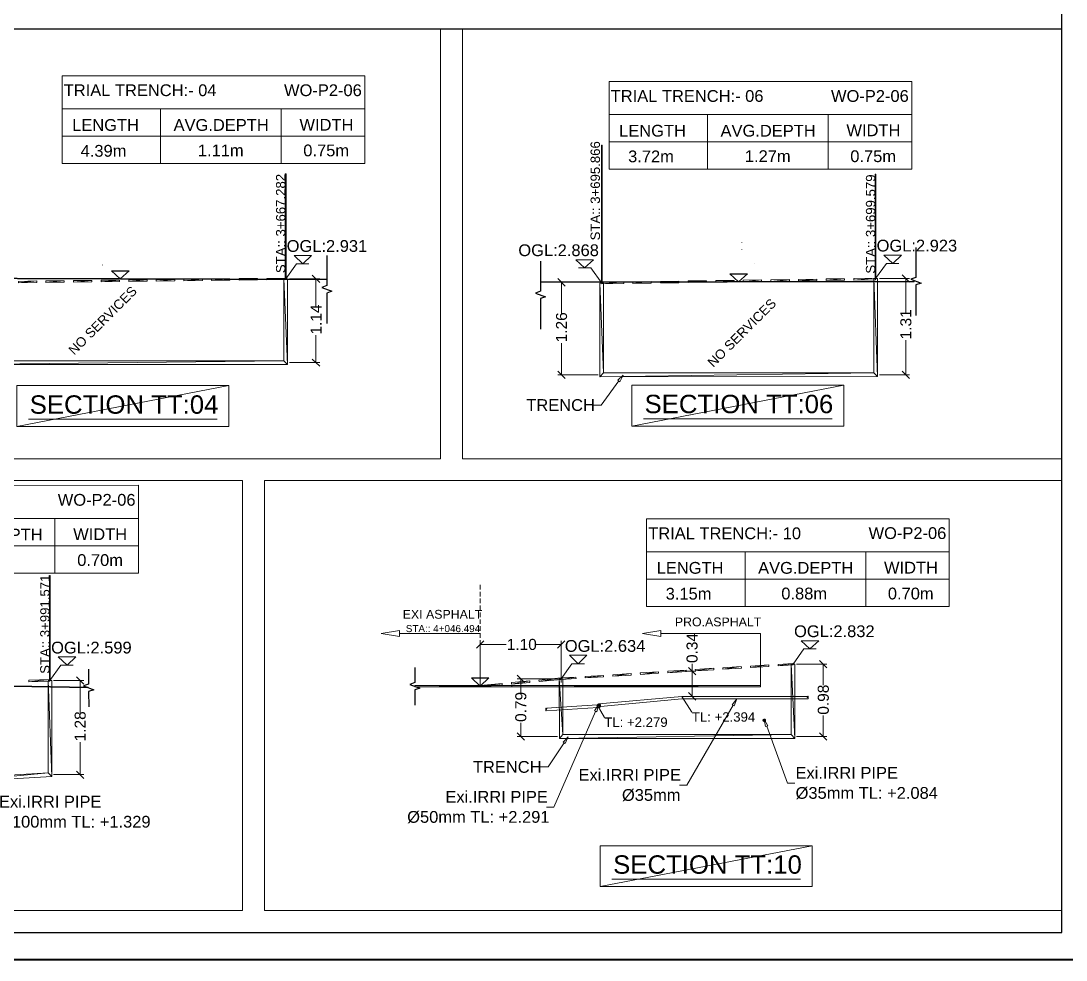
# Model space of a CAD drawing. Header units: inches. Extents: x -0.6 to 32.5, y 0.8 to 22.6.
# Drawn here: x 18.39 to 27.76, y 0.78 to 9.2 of the extents above; entities that cross this region are included whole.
import ezdxf

# ---------------------------------------------------------------- set-up
doc = ezdxf.new("R2010")
doc.units = ezdxf.units.IN
doc.header["$MEASUREMENT"] = 0
doc.layers.add('PDF_Geometry', color=7, linetype='Continuous', true_color=0xa5a5a5)
doc.layers.add('PDF_Text', color=7, linetype='Continuous')
doc.styles.add('PDF Arial', font='arial.ttf')

msp = doc.modelspace()

# ---------------------------------------------------------------- linework, layer by layer
at = {"layer": 'PDF_Geometry', "color": 7, "lineweight": 25}
for points in [[(27.7256, 1.0256), (27.7256, 22.3439), (0.8839, 22.3439), (0.8839, 1.0256), (27.7256, 1.0256)], [(0.8839, 9.1306), (27.7256, 9.1306)]]:
    msp.add_lwpolyline(points, dxfattribs=at)
at = {"layer": 'PDF_Geometry', "color": 7, "lineweight": 0}
for points in [[(22.1539, 5.2756), (22.1539, 9.1306), (16.4872, 9.1306), (16.4872, 5.2756), (22.1539, 5.2756)], [(27.7256, 5.2756), (27.7256, 9.1306), (22.3522, 9.1306), (22.3522, 5.2756), (27.7256, 5.2756)], [(23.7439, 5.9789), (23.7922, 6.0256), (23.7622, 5.9656), (23.7439, 5.9789)], [(18.3556, 5.9306), (18.3556, 5.5639), (20.2572, 5.5639), (20.2572, 5.9306), (18.3556, 5.9306)], [(23.8689, 5.9339), (23.8689, 5.5672), (25.7706, 5.5672), (25.7706, 5.9339), (23.8689, 5.9339)], [(18.4622, 5.6306), (20.1522, 5.6306)], [(23.9739, 5.6339), (25.6656, 5.6339)], [(20.3789, 1.2239), (20.3789, 5.0789), (13.5539, 5.0789), (13.5539, 1.2239), (20.3789, 1.2239)], [(27.7256, 1.2239), (27.7256, 5.0789), (20.5772, 5.0789), (20.5772, 1.2239), (27.7256, 1.2239)], [(24.7689, 3.0689), (24.8106, 3.1206), (24.7872, 3.0589), (24.7689, 3.0689)], [(23.5355, 3.0139), (23.5722, 3.0706), (23.5572, 3.0056), (23.5355, 3.0139)], [(25.0689, 2.8739), (25.0572, 2.9389), (25.0906, 2.8806), (25.0689, 2.8739)], [(23.2556, 2.7339), (23.3005, 2.7822), (23.2722, 2.7206), (23.2556, 2.7339)], [(23.5872, 1.8039), (23.5872, 1.4389), (25.4872, 1.4389), (25.4872, 1.8039), (23.5872, 1.8039)], [(23.6922, 1.5056), (25.3822, 1.5056)], [(0.6506, 0.7872), (0.6439, 0.7789), (32.4956, 0.7872), (0.6506, 0.7872)], [(0.6439, 0.7789), (32.4956, 0.7872), (32.5039, 0.7789), (0.6439, 0.7789)]]:
    msp.add_lwpolyline(points, dxfattribs=at)
at = {"layer": 'PDF_Geometry', "color": 7, "lineweight": 18}
for points in [[(21.4756, 8.7089), (21.4756, 7.9222), (18.7622, 7.9222), (18.7622, 8.7089), (21.4756, 8.7089)], [(23.6656, 8.6572), (26.3789, 8.6589), (26.3789, 7.8706), (23.6656, 7.8706), (23.6656, 8.6572)], [(18.7622, 8.4122), (21.4756, 8.4122)], [(19.6456, 8.4122), (19.6456, 7.9222)], [(20.7272, 8.4122), (20.7272, 7.9222)], [(23.6656, 8.3606), (26.3789, 8.3606)], [(24.5489, 8.3606), (24.5489, 7.8706)], [(25.6306, 8.3606), (25.6306, 7.8706)], [(18.7622, 8.1672), (21.4756, 8.1672)], [(23.6656, 8.1156), (26.3789, 8.1156)], [(16.7339, 5.0356), (19.4472, 5.0372), (19.4472, 4.2489), (16.7339, 4.2489), (16.7339, 5.0356)], [(16.7339, 4.7389), (19.4472, 4.7389)], [(18.6989, 4.7389), (18.6989, 4.2489)], [(26.7156, 4.7372), (26.7156, 3.9489), (24.0022, 3.9489), (24.0022, 4.7372), (26.7156, 4.7372)], [(16.7339, 4.4939), (19.4472, 4.4939)], [(24.0022, 4.4389), (26.7155, 4.4389)], [(24.8856, 4.4389), (24.8856, 3.9489)], [(25.9672, 4.4389), (25.9672, 3.9489)], [(24.0022, 4.1939), (26.7155, 4.1939)], [(24.3189, 3.1439), (24.4072, 3.0022)], [(23.5589, 3.0672), (23.6239, 2.9556)]]:
    msp.add_lwpolyline(points, dxfattribs=at)
at = {"layer": 'PDF_Geometry', "color": 8, "lineweight": 0}
for points in [[(23.5972, 6.8506), (23.6039, 6.8506), (23.5972, 8.0872), (23.5972, 6.8506)], [(23.6039, 6.8506), (23.5972, 8.0872), (23.6039, 8.0872), (23.6039, 6.8506)], [(20.7706, 6.8889), (20.7639, 7.8289), (20.7706, 7.8306), (20.7706, 6.8889)], [(20.7639, 6.8889), (20.7706, 6.8889), (20.7639, 7.8289), (20.7639, 6.8889)], [(26.0522, 6.8856), (26.0589, 6.8856), (26.0522, 7.8256), (26.0522, 6.8856)], [(26.0589, 6.8856), (26.0522, 7.8256), (26.0589, 7.8256), (26.0589, 6.8856)], [(24.8556, 7.2122), (24.8556, 7.2139)], [(24.8572, 7.1522), (24.8572, 7.1539)], [(24.9722, 7.0272), (24.9739, 7.0272)], [(19.1239, 7.0122), (19.1239, 7.0139)], [(18.6506, 3.2872), (18.6572, 3.2872), (18.6506, 4.2289), (18.6506, 3.2872)], [(18.6572, 3.2872), (18.6506, 4.2289), (18.6572, 4.2289), (18.6572, 3.2872)]]:
    msp.add_lwpolyline(points, dxfattribs=at)
at = {"layer": 'PDF_Geometry', "color": 8, "lineweight": 25}
for points in [[(26.4172, 7.1689), (26.4172, 6.9006), (26.3722, 6.8839), (26.4639, 6.8506), (26.4172, 6.8339), (26.4172, 6.5589)], [(21.1356, 7.0972), (21.1356, 6.8272), (21.0906, 6.8106), (21.1806, 6.7772), (21.1356, 6.7606), (21.1356, 6.4872)], [(23.0522, 7.0456), (23.0522, 6.7772), (23.0072, 6.7606), (23.0972, 6.7272), (23.0522, 6.7106), (23.0522, 6.4356)], [(19.3639, 6.9606), (19.2839, 6.8872), (19.2056, 6.9606), (19.3639, 6.9606)], [(24.9072, 6.9339), (24.8272, 6.8606), (24.7489, 6.9339), (24.9072, 6.9339)], [(19.0006, 3.3889), (19.0006, 3.2539), (18.9556, 3.2372), (19.0472, 3.2039), (19.0006, 3.1872), (19.0022, 3.0506)], [(21.9239, 3.4022), (21.9239, 3.2672), (21.8789, 3.2506), (21.9705, 3.2189), (21.9239, 3.2022), (21.9239, 3.0639)], [(22.5889, 3.3089), (22.5105, 3.2356), (22.4322, 3.3089), (22.5889, 3.3089)]]:
    msp.add_lwpolyline(points, dxfattribs=at)
at = {"layer": 'PDF_Geometry', "color": 7, "lineweight": 13}
for points in [[(20.9989, 7.0972), (20.9206, 7.0239), (20.8422, 7.0972), (20.9989, 7.0972)], [(23.3689, 7.0589), (23.4472, 6.9856), (23.5272, 7.0589), (23.3689, 7.0589)], [(26.0556, 6.8922), (26.1522, 7.0272), (26.2639, 7.0272)], [(26.2872, 7.1006), (26.2089, 7.0272), (26.1289, 7.1006), (26.2872, 7.1006)], [(20.7672, 6.8889), (20.8639, 7.0239), (20.9756, 7.0239)], [(23.6006, 6.8506), (23.5039, 6.9856), (23.3922, 6.9856)], [(25.3156, 3.4339), (25.4106, 3.5689), (25.5239, 3.5689)], [(25.5456, 3.6422), (25.4672, 3.5689), (25.3889, 3.6422), (25.5456, 3.6422)], [(18.8856, 3.4972), (18.8072, 3.4239), (18.7289, 3.4972), (18.8856, 3.4972)], [(23.4672, 3.5122), (23.3889, 3.4372), (23.3106, 3.5122), (23.4672, 3.5122)], [(18.6539, 3.2872), (18.7506, 3.4239), (18.8622, 3.4239)], [(23.2356, 3.3022), (23.3322, 3.4372), (23.4456, 3.4372)]]:
    msp.add_lwpolyline(points, dxfattribs=at)
at = {"layer": 'PDF_Geometry', "color": 140, "lineweight": 0}
for points in [[(17.4339, 6.8972), (17.4339, 6.8906), (21.1356, 6.8856), (17.4339, 6.8972)], [(17.4339, 6.8906), (21.1356, 6.8856), (21.1356, 6.8789), (17.4339, 6.8906)], [(23.0522, 6.8606), (23.0522, 6.8556), (26.4006, 6.8672), (23.0522, 6.8606)], [(23.0522, 6.8556), (26.4006, 6.8672), (26.4006, 6.8606), (23.0522, 6.8556)], [(15.4539, 3.2906), (15.4539, 3.2839), (18.9956, 3.2272), (15.4539, 3.2906)], [(15.4539, 3.2839), (18.9956, 3.2272), (18.9956, 3.2206), (15.4539, 3.2839)], [(22.7939, 3.2406), (22.7939, 3.2306), (25.0239, 3.2406), (22.7939, 3.2406)], [(22.7939, 3.2306), (25.0239, 3.2406), (25.0239, 3.2306), (22.7939, 3.2306)], [(23.5739, 3.0589), (23.5655, 3.0706)], [(23.5655, 3.0706), (23.5739, 3.0589)], [(23.5672, 3.0706), (23.5739, 3.0589), (23.5655, 3.0706), (23.5672, 3.0706)], [(23.5739, 3.0589), (23.5655, 3.0706), (23.5739, 3.0589)], [(23.5655, 3.0706), (23.5739, 3.0589), (23.5655, 3.0706)], [(23.5739, 3.0589), (23.5655, 3.0706), (23.5722, 3.0589), (23.5739, 3.0589)], [(23.5655, 3.0706), (23.5722, 3.0589), (23.5655, 3.0689), (23.5655, 3.0706)], [(23.5722, 3.0589), (23.5655, 3.0689)], [(23.5655, 3.0689), (23.5722, 3.0589)], [(23.5722, 3.0589), (23.5655, 3.0689), (23.5722, 3.0589)], [(23.5655, 3.0689), (23.5722, 3.0589), (23.5655, 3.0689)], [(23.5722, 3.0589), (23.5656, 3.0689), (23.5706, 3.0606), (23.5722, 3.0589)], [(23.5656, 3.0689), (23.5706, 3.0606), (23.5656, 3.0672), (23.5656, 3.0689)], [(23.5706, 3.0606), (23.5656, 3.0672)], [(23.5656, 3.0672), (23.5706, 3.0606)], [(23.5706, 3.0606), (23.5656, 3.0672), (23.5706, 3.0606)], [(23.5656, 3.0672), (23.5706, 3.0606), (23.5656, 3.0672)], [(23.5706, 3.0606), (23.5656, 3.0672)], [(23.5706, 3.0606), (23.5656, 3.0672), (23.5706, 3.0606)], [(23.5656, 3.0672), (23.5706, 3.0606), (23.5656, 3.0656), (23.5656, 3.0672)], [(23.5689, 3.0606), (23.5689, 3.0606), (23.5656, 3.0656), (23.5689, 3.0606)], [(23.5689, 3.0606), (23.5656, 3.0656), (23.5706, 3.0606), (23.5689, 3.0606)], [(23.5689, 3.0606), (23.5656, 3.0656), (23.5689, 3.0622), (23.5689, 3.0606)], [(23.5656, 3.0656), (23.5689, 3.0622), (23.5672, 3.0639), (23.5656, 3.0656)], [(23.5689, 3.0739), (23.5789, 3.0572), (23.5672, 3.0722), (23.5689, 3.0739)], [(23.5772, 3.0589), (23.5672, 3.0722)], [(23.5672, 3.0722), (23.5772, 3.0589)], [(23.5772, 3.0589), (23.5672, 3.0722), (23.5772, 3.0589)], [(23.5672, 3.0722), (23.5772, 3.0589), (23.5672, 3.0722)], [(23.5772, 3.0589), (23.5772, 3.0589), (23.5672, 3.0722), (23.5772, 3.0589)], [(23.5772, 3.0589), (23.5672, 3.0722), (23.5789, 3.0572), (23.5772, 3.0589)], [(23.5756, 3.0589), (23.5756, 3.0589), (23.5672, 3.0722), (23.5756, 3.0589)], [(23.5756, 3.0589), (23.5672, 3.0722), (23.5772, 3.0589), (23.5756, 3.0589)], [(23.5756, 3.0589), (23.5672, 3.0722)], [(23.5756, 3.0589), (23.5672, 3.0722), (23.5756, 3.0589)], [(23.5672, 3.0722), (23.5756, 3.0589), (23.5672, 3.0706), (23.5672, 3.0722)], [(23.5756, 3.0589), (23.5672, 3.0706), (23.5739, 3.0589), (23.5756, 3.0589)], [(23.5689, 3.0622), (23.5672, 3.0639)], [(23.5672, 3.0639), (23.5689, 3.0622)], [(23.5689, 3.0622), (23.5672, 3.0639), (23.5689, 3.0622)], [(23.5672, 3.0639), (23.5689, 3.0622), (23.5672, 3.0639)], [(23.5672, 3.0639), (23.5672, 3.0622)], [(23.5672, 3.0622), (23.5672, 3.0622), (23.5672, 3.0639), (23.5672, 3.0622)], [(23.5672, 3.0622), (23.5672, 3.0639), (23.5689, 3.0622), (23.5672, 3.0622)], [(23.5706, 3.0739), (23.5872, 3.0489), (23.5689, 3.0739), (23.5706, 3.0739)], [(23.5856, 3.0489), (23.5856, 3.0489), (23.5689, 3.0739), (23.5856, 3.0489)], [(23.5856, 3.0489), (23.5689, 3.0739), (23.5872, 3.0489), (23.5856, 3.0489)], [(23.5806, 3.0572), (23.5806, 3.0572), (23.5689, 3.0739), (23.5806, 3.0572)], [(23.5806, 3.0572), (23.5689, 3.0739), (23.5806, 3.0556), (23.5806, 3.0572)], [(23.5806, 3.0572), (23.5689, 3.0739), (23.5789, 3.0572), (23.5806, 3.0572)], [(23.5722, 3.0756), (23.5889, 3.0506), (23.5706, 3.0756), (23.5722, 3.0756)], [(23.5872, 3.0506), (23.5872, 3.0506), (23.5706, 3.0756), (23.5872, 3.0506)], [(23.5872, 3.0506), (23.5706, 3.0756), (23.5889, 3.0506), (23.5872, 3.0506)], [(23.5872, 3.0506), (23.5706, 3.0756)], [(23.5872, 3.0506), (23.5706, 3.0756), (23.5872, 3.0506)], [(23.5706, 3.0756), (23.5872, 3.0506), (23.5706, 3.0739), (23.5706, 3.0756)], [(23.5872, 3.0506), (23.5706, 3.0739), (23.5872, 3.0489), (23.5872, 3.0506)], [(23.5739, 3.0756), (23.5889, 3.0522), (23.5722, 3.0756), (23.5739, 3.0756)], [(23.5889, 3.0522), (23.5722, 3.0756), (23.5889, 3.0506), (23.5889, 3.0522)], [(23.5889, 3.0539), (23.5739, 3.0756)], [(23.5739, 3.0756), (23.5889, 3.0539)], [(23.5756, 3.0756), (23.5889, 3.0539), (23.5739, 3.0756), (23.5756, 3.0756)], [(23.5889, 3.0539), (23.5739, 3.0756), (23.5889, 3.0539)], [(23.5739, 3.0756), (23.5889, 3.0539), (23.5739, 3.0756)], [(23.5889, 3.0539), (23.5739, 3.0756), (23.5889, 3.0522), (23.5889, 3.0539)], [(23.5756, 3.0422), (23.5739, 3.0422)], [(23.5756, 3.0422), (23.5739, 3.0422), (23.5756, 3.0422)], [(23.5772, 3.0756), (23.5905, 3.0556), (23.5756, 3.0756), (23.5772, 3.0756)], [(23.5905, 3.0556), (23.5756, 3.0756), (23.5889, 3.0539), (23.5905, 3.0556)], [(23.5772, 3.0439), (23.5756, 3.0422)], [(23.5772, 3.0439), (23.5756, 3.0422), (23.5772, 3.0439)], [(23.5789, 3.0756), (23.5905, 3.0572), (23.5772, 3.0756), (23.5789, 3.0756)], [(23.5905, 3.0572), (23.5772, 3.0756), (23.5905, 3.0556), (23.5905, 3.0572)], [(23.5772, 3.0439), (23.5789, 3.0439)], [(23.5789, 3.0439), (23.5772, 3.0439)], [(23.5789, 3.0439), (23.5772, 3.0439), (23.5789, 3.0439)], [(23.5772, 3.0439), (23.5772, 3.0439), (23.5789, 3.0439), (23.5772, 3.0439)], [(23.5772, 3.0439), (23.5772, 3.0439)], [(23.5772, 3.0439), (23.5772, 3.0439)], [(23.5805, 3.0739), (23.5905, 3.0589), (23.5789, 3.0756), (23.5805, 3.0739)], [(23.5905, 3.0589), (23.5789, 3.0756), (23.5905, 3.0572), (23.5905, 3.0589)], [(23.5806, 3.0456), (23.5806, 3.0439), (23.5789, 3.0456), (23.5806, 3.0456)], [(23.5789, 3.0456), (23.5789, 3.0439)], [(23.5789, 3.0439), (23.5789, 3.0439), (23.5789, 3.0456), (23.5789, 3.0439)], [(23.5789, 3.0439), (23.5789, 3.0456), (23.5806, 3.0439), (23.5789, 3.0439)], [(23.5822, 3.0739), (23.5905, 3.0606), (23.5805, 3.0739), (23.5822, 3.0739)], [(23.5905, 3.0606), (23.5805, 3.0739), (23.5905, 3.0589), (23.5905, 3.0606)], [(23.5856, 3.0489), (23.5806, 3.0556)], [(23.5856, 3.0489), (23.5806, 3.0556), (23.5856, 3.0489)], [(23.5806, 3.0556), (23.5856, 3.0489), (23.5822, 3.0539), (23.5806, 3.0556)], [(23.5822, 3.0472), (23.5822, 3.0456), (23.5806, 3.0472), (23.5822, 3.0472)], [(23.5822, 3.0456), (23.5806, 3.0472), (23.5806, 3.0439), (23.5822, 3.0456)], [(23.5806, 3.0472), (23.5806, 3.0439), (23.5806, 3.0456), (23.5806, 3.0472)], [(23.5806, 3.0439), (23.5806, 3.0456)], [(23.5806, 3.0456), (23.5806, 3.0439)], [(23.5806, 3.0439), (23.5806, 3.0456), (23.5806, 3.0439)], [(23.5839, 3.0739), (23.5905, 3.0622), (23.5822, 3.0739), (23.5839, 3.0739)], [(23.5905, 3.0622), (23.5822, 3.0739), (23.5905, 3.0606), (23.5905, 3.0622)], [(23.5856, 3.0489), (23.5822, 3.0539), (23.5856, 3.0472), (23.5856, 3.0489)], [(23.5822, 3.0539), (23.5856, 3.0472), (23.5822, 3.0522), (23.5822, 3.0539)], [(23.5856, 3.0472), (23.5822, 3.0522)], [(23.5822, 3.0522), (23.5856, 3.0472)], [(23.5856, 3.0472), (23.5822, 3.0522), (23.5856, 3.0472)], [(23.5822, 3.0522), (23.5856, 3.0472), (23.5822, 3.0522)], [(23.5856, 3.0472), (23.5822, 3.0522)], [(23.5856, 3.0472), (23.5822, 3.0522), (23.5856, 3.0472)], [(23.5822, 3.0522), (23.5856, 3.0472), (23.5822, 3.0506), (23.5822, 3.0522)], [(23.5856, 3.0472), (23.5822, 3.0506), (23.5839, 3.0472), (23.5856, 3.0472)], [(23.5822, 3.0506), (23.5839, 3.0472), (23.5822, 3.0489), (23.5822, 3.0506)], [(23.5839, 3.0472), (23.5822, 3.0489), (23.5839, 3.0456), (23.5839, 3.0472)], [(23.5822, 3.0489), (23.5839, 3.0456), (23.5822, 3.0472), (23.5822, 3.0489)], [(23.5839, 3.0456), (23.5822, 3.0472)], [(23.5822, 3.0472), (23.5839, 3.0456)], [(23.5839, 3.0456), (23.5822, 3.0472), (23.5839, 3.0456)], [(23.5822, 3.0472), (23.5839, 3.0456), (23.5822, 3.0472)], [(23.5839, 3.0456), (23.5822, 3.0472), (23.5822, 3.0456), (23.5839, 3.0456)], [(23.5856, 3.0722), (23.5905, 3.0639), (23.5839, 3.0739), (23.5856, 3.0722)], [(23.5905, 3.0639), (23.5839, 3.0739), (23.5905, 3.0622), (23.5905, 3.0639)], [(23.5856, 3.0706), (23.5889, 3.0656), (23.5856, 3.0722), (23.5856, 3.0706)], [(23.5889, 3.0656), (23.5856, 3.0722), (23.5905, 3.0639), (23.5889, 3.0656)], [(23.5872, 3.0689), (23.5889, 3.0672), (23.5856, 3.0706), (23.5872, 3.0689)], [(23.5889, 3.0672), (23.5856, 3.0706), (23.5889, 3.0656), (23.5889, 3.0672)], [(25.0539, 2.9372), (25.0606, 2.9272), (25.0522, 2.9372), (25.0539, 2.9372)], [(25.0589, 2.9272), (25.0589, 2.9272), (25.0522, 2.9372), (25.0589, 2.9272)], [(25.0589, 2.9272), (25.0522, 2.9372), (25.0606, 2.9272), (25.0589, 2.9272)], [(25.0589, 2.9272), (25.0522, 2.9372)], [(25.0589, 2.9272), (25.0522, 2.9372), (25.0589, 2.9272)], [(25.0522, 2.9372), (25.0589, 2.9272), (25.0522, 2.9356), (25.0522, 2.9372)], [(25.0589, 2.9272), (25.0522, 2.9356)], [(25.0522, 2.9356), (25.0589, 2.9272)], [(25.0589, 2.9272), (25.0522, 2.9356), (25.0589, 2.9272)], [(25.0522, 2.9356), (25.0589, 2.9272), (25.0522, 2.9356)], [(25.0572, 2.9272), (25.0522, 2.9356)], [(25.0522, 2.9356), (25.0572, 2.9272)], [(25.0572, 2.9272), (25.0522, 2.9356), (25.0572, 2.9272)], [(25.0522, 2.9356), (25.0572, 2.9272), (25.0522, 2.9356)], [(25.0572, 2.9272), (25.0572, 2.9272), (25.0522, 2.9356), (25.0572, 2.9272)], [(25.0572, 2.9272), (25.0522, 2.9356), (25.0589, 2.9272), (25.0572, 2.9272)], [(25.0572, 2.9272), (25.0522, 2.9356), (25.0556, 2.9272), (25.0572, 2.9272)], [(25.0522, 2.9356), (25.0556, 2.9272), (25.0522, 2.9339), (25.0522, 2.9356)], [(25.0556, 2.9272), (25.0522, 2.9339)], [(25.0522, 2.9339), (25.0556, 2.9272)], [(25.0556, 2.9272), (25.0522, 2.9339), (25.0556, 2.9272)], [(25.0522, 2.9339), (25.0556, 2.9272), (25.0522, 2.9339)], [(25.0556, 2.9289), (25.0556, 2.9289), (25.0522, 2.9339), (25.0556, 2.9289)], [(25.0556, 2.9289), (25.0522, 2.9339), (25.0556, 2.9272), (25.0556, 2.9289)], [(25.0556, 2.9289), (25.0522, 2.9339)], [(25.0556, 2.9289), (25.0522, 2.9339), (25.0556, 2.9289)], [(25.0522, 2.9339), (25.0556, 2.9289), (25.0522, 2.9322), (25.0522, 2.9339)], [(25.0539, 2.9289), (25.0522, 2.9322)], [(25.0522, 2.9322), (25.0539, 2.9289)], [(25.0522, 2.9306), (25.0539, 2.9289), (25.0522, 2.9322), (25.0522, 2.9306)], [(25.0539, 2.9289), (25.0522, 2.9322), (25.0539, 2.9289)], [(25.0522, 2.9322), (25.0539, 2.9289), (25.0522, 2.9322)], [(25.0539, 2.9289), (25.0539, 2.9289), (25.0522, 2.9322), (25.0539, 2.9289)], [(25.0539, 2.9289), (25.0522, 2.9322), (25.0556, 2.9289), (25.0539, 2.9289)], [(25.0522, 2.9322), (25.0539, 2.9289)], [(25.0522, 2.9322), (25.0539, 2.9289), (25.0522, 2.9322)], [(25.0539, 2.9289), (25.0522, 2.9306)], [(25.0539, 2.9289), (25.0539, 2.9289), (25.0522, 2.9306), (25.0539, 2.9289)], [(25.0539, 2.9289), (25.0522, 2.9306), (25.0539, 2.9289)], [(25.0522, 2.9306), (25.0539, 2.9289)], [(25.0522, 2.9306), (25.0539, 2.9289), (25.0522, 2.9306)], [(25.0672, 2.9206), (25.0539, 2.9389)], [(25.0539, 2.9389), (25.0672, 2.9206)], [(25.0556, 2.9389), (25.0672, 2.9206), (25.0539, 2.9389), (25.0556, 2.9389)], [(25.0672, 2.9206), (25.0539, 2.9389), (25.0672, 2.9206)], [(25.0539, 2.9389), (25.0672, 2.9206), (25.0539, 2.9389)], [(25.0672, 2.9206), (25.0539, 2.9389), (25.0656, 2.9206), (25.0672, 2.9206)], [(25.0539, 2.9389), (25.0656, 2.9206), (25.0539, 2.9372), (25.0539, 2.9389)], [(25.0656, 2.9206), (25.0539, 2.9372)], [(25.0539, 2.9372), (25.0656, 2.9206)], [(25.0656, 2.9206), (25.0539, 2.9372), (25.0656, 2.9206)], [(25.0539, 2.9372), (25.0656, 2.9206), (25.0539, 2.9372)], [(25.0539, 2.9372), (25.0622, 2.9256)], [(25.0539, 2.9372), (25.0622, 2.9256), (25.0539, 2.9372)], [(25.0622, 2.9256), (25.0622, 2.9256), (25.0539, 2.9372), (25.0622, 2.9256)], [(25.0606, 2.9272), (25.0606, 2.9272), (25.0539, 2.9372), (25.0606, 2.9272)], [(25.0606, 2.9272), (25.0539, 2.9372), (25.0622, 2.9256), (25.0606, 2.9272)], [(25.0606, 2.9272), (25.0539, 2.9372)], [(25.0606, 2.9272), (25.0539, 2.9372), (25.0606, 2.9272)], [(25.0572, 2.9389), (25.0672, 2.9239), (25.0556, 2.9389), (25.0572, 2.9389)], [(25.0672, 2.9222), (25.0672, 2.9222), (25.0556, 2.9389), (25.0672, 2.9222)], [(25.0672, 2.9222), (25.0556, 2.9389), (25.0672, 2.9239), (25.0672, 2.9222)], [(25.0672, 2.9222), (25.0556, 2.9389), (25.0672, 2.9206), (25.0672, 2.9222)], [(25.0689, 2.9239), (25.0572, 2.9389)], [(25.0572, 2.9389), (25.0689, 2.9239)], [(25.0589, 2.9389), (25.0689, 2.9239), (25.0572, 2.9389), (25.0589, 2.9389)], [(25.0689, 2.9239), (25.0572, 2.9389), (25.0689, 2.9239)], [(25.0572, 2.9389), (25.0689, 2.9239), (25.0572, 2.9389)], [(25.0689, 2.9239), (25.0572, 2.9389), (25.0672, 2.9239), (25.0689, 2.9239)], [(25.0589, 2.9156), (25.0572, 2.9156)], [(25.0589, 2.9156), (25.0572, 2.9156), (25.0589, 2.9156)], [(25.0689, 2.9256), (25.0589, 2.9389)], [(25.0589, 2.9389), (25.0689, 2.9256)], [(25.0606, 2.9389), (25.0689, 2.9256), (25.0589, 2.9389), (25.0606, 2.9389)], [(25.0689, 2.9256), (25.0589, 2.9389), (25.0689, 2.9256)], [(25.0589, 2.9389), (25.0689, 2.9256), (25.0589, 2.9389)], [(25.0689, 2.9256), (25.0589, 2.9389), (25.0689, 2.9239), (25.0689, 2.9256)], [(25.0606, 2.9172), (25.0589, 2.9172)], [(25.0606, 2.9172), (25.0589, 2.9172), (25.0606, 2.9172)], [(25.0589, 2.9172), (25.0606, 2.9172)], [(25.0589, 2.9172), (25.0606, 2.9172), (25.0589, 2.9172)], [(25.0589, 2.9156), (25.0589, 2.9172)], [(25.0589, 2.9172), (25.0589, 2.9156)], [(25.0589, 2.9172), (25.0589, 2.9156), (25.0589, 2.9172)], [(25.0589, 2.9156), (25.0589, 2.9156), (25.0589, 2.9172), (25.0589, 2.9156)], [(25.0622, 2.9389), (25.0689, 2.9272), (25.0606, 2.9389), (25.0622, 2.9389)], [(25.0689, 2.9272), (25.0606, 2.9389), (25.0689, 2.9256), (25.0689, 2.9272)], [(25.0622, 2.9172), (25.0606, 2.9172)], [(25.0622, 2.9172), (25.0606, 2.9172), (25.0622, 2.9172)], [(25.0606, 2.9172), (25.0622, 2.9172)], [(25.0606, 2.9172), (25.0622, 2.9172), (25.0606, 2.9172)], [(25.0639, 2.9372), (25.0689, 2.9289), (25.0622, 2.9389), (25.0639, 2.9372)], [(25.0689, 2.9289), (25.0622, 2.9389), (25.0689, 2.9272), (25.0689, 2.9289)], [(25.0656, 2.9206), (25.0622, 2.9256)], [(25.0656, 2.9206), (25.0622, 2.9256), (25.0656, 2.9206)], [(25.0622, 2.9256), (25.0656, 2.9206), (25.0622, 2.9239), (25.0622, 2.9256)], [(25.0656, 2.9206), (25.0622, 2.9239), (25.0656, 2.9189), (25.0656, 2.9206)], [(25.0622, 2.9239), (25.0656, 2.9189), (25.0639, 2.9239), (25.0622, 2.9239)], [(25.0639, 2.9189), (25.0622, 2.9206)], [(25.0622, 2.9206), (25.0639, 2.9189)], [(25.0639, 2.9206), (25.0639, 2.9189), (25.0622, 2.9206), (25.0639, 2.9206)], [(25.0639, 2.9189), (25.0622, 2.9206), (25.0639, 2.9189)], [(25.0622, 2.9206), (25.0639, 2.9189), (25.0622, 2.9206)], [(25.0639, 2.9189), (25.0622, 2.9206), (25.0622, 2.9172), (25.0639, 2.9189)], [(25.0622, 2.9206), (25.0622, 2.9172), (25.0622, 2.9189), (25.0622, 2.9206)], [(25.0622, 2.9172), (25.0622, 2.9189)], [(25.0622, 2.9172), (25.0622, 2.9189)], [(25.0622, 2.9189), (25.0622, 2.9172)], [(25.0622, 2.9189), (25.0622, 2.9172), (25.0622, 2.9189)], [(25.0622, 2.9172), (25.0622, 2.9172), (25.0622, 2.9189), (25.0622, 2.9172)], [(25.0689, 2.9306), (25.0639, 2.9372)], [(25.0639, 2.9372), (25.0689, 2.9306)], [(25.0656, 2.9356), (25.0689, 2.9306), (25.0639, 2.9372), (25.0656, 2.9356)], [(25.0689, 2.9306), (25.0639, 2.9372), (25.0689, 2.9306)], [(25.0639, 2.9372), (25.0689, 2.9306), (25.0639, 2.9372)], [(25.0689, 2.9306), (25.0639, 2.9372), (25.0689, 2.9289), (25.0689, 2.9306)], [(25.0656, 2.9189), (25.0639, 2.9239)], [(25.0639, 2.9239), (25.0656, 2.9189)], [(25.0656, 2.9189), (25.0639, 2.9239), (25.0656, 2.9189)], [(25.0639, 2.9239), (25.0656, 2.9189), (25.0639, 2.9239)], [(25.0656, 2.9189), (25.0639, 2.9239)], [(25.0656, 2.9189), (25.0639, 2.9239), (25.0656, 2.9189)], [(25.0639, 2.9239), (25.0656, 2.9189), (25.0639, 2.9222), (25.0639, 2.9239)], [(25.0656, 2.9189), (25.0639, 2.9222), (25.0639, 2.9189), (25.0656, 2.9189)], [(25.0639, 2.9222), (25.0639, 2.9189), (25.0639, 2.9206), (25.0639, 2.9222)], [(25.0639, 2.9189), (25.0639, 2.9206)], [(25.0639, 2.9206), (25.0639, 2.9189)], [(25.0639, 2.9189), (25.0639, 2.9206), (25.0639, 2.9189)], [(25.0672, 2.9339), (25.0656, 2.9356)], [(25.0672, 2.9339), (25.0656, 2.9356), (25.0672, 2.9339)], [(25.0689, 2.9322), (25.0689, 2.9322), (25.0656, 2.9356), (25.0689, 2.9322)], [(25.0689, 2.9322), (25.0656, 2.9356), (25.0672, 2.9339), (25.0689, 2.9322)], [(25.0689, 2.9322), (25.0656, 2.9356), (25.0689, 2.9306), (25.0689, 2.9322)]]:
    msp.add_lwpolyline(points, dxfattribs=at)
at = {"layer": 'PDF_Geometry', "color": 8, "lineweight": 0, "true_color": 0x767676}
for points in [[(18.3706, 6.8656), (18.3706, 6.8539), (18.5356, 6.8689), (18.3706, 6.8656)], [(18.3706, 6.8539), (18.5356, 6.8689), (18.5356, 6.8556), (18.3706, 6.8539)], [(18.6172, 6.8689), (18.6172, 6.8556), (18.7822, 6.8706), (18.6172, 6.8689)], [(18.6172, 6.8556), (18.7822, 6.8706), (18.7822, 6.8572), (18.6172, 6.8556)], [(18.8656, 6.8722), (18.8656, 6.8589), (19.0306, 6.8739), (18.8656, 6.8722)], [(18.8656, 6.8589), (19.0306, 6.8739), (19.0306, 6.8606), (18.8656, 6.8589)], [(19.1122, 6.8756), (19.1122, 6.8622), (19.2772, 6.8772), (19.1122, 6.8756)], [(19.1122, 6.8622), (19.2772, 6.8772), (19.2772, 6.8639), (19.1122, 6.8622)], [(19.3606, 6.8789), (19.3606, 6.8656), (19.5256, 6.8806), (19.3606, 6.8789)], [(19.3606, 6.8656), (19.5256, 6.8806), (19.5256, 6.8672), (19.3606, 6.8656)], [(19.6072, 6.8806), (19.6072, 6.8672), (19.7722, 6.8822), (19.6072, 6.8806)], [(19.6072, 6.8672), (19.7722, 6.8822), (19.7722, 6.8706), (19.6072, 6.8672)], [(19.8556, 6.8839), (19.8556, 6.8706), (20.0206, 6.8856), (19.8556, 6.8839)], [(19.8556, 6.8706), (20.0206, 6.8856), (20.0206, 6.8722), (19.8556, 6.8706)], [(20.1022, 6.8872), (20.1022, 6.8739), (20.2672, 6.8889), (20.1022, 6.8872)], [(20.1022, 6.8739), (20.2672, 6.8889), (20.2672, 6.8756), (20.1022, 6.8739)], [(20.3489, 6.8906), (20.3506, 6.8772), (20.5139, 6.8922), (20.3489, 6.8906)], [(20.3506, 6.8772), (20.5139, 6.8922), (20.5156, 6.8789), (20.3506, 6.8772)], [(20.5972, 6.8922), (20.5972, 6.8789), (20.7672, 6.8956), (20.5972, 6.8922)], [(20.5972, 6.8789), (20.7672, 6.8956), (20.7672, 6.8822), (20.5972, 6.8789)], [(20.7839, 6.8889), (20.7506, 6.8889), (20.7839, 6.1206), (20.7839, 6.8889)], [(20.7506, 6.8889), (20.7839, 6.1206), (20.7506, 6.1522), (20.7506, 6.8889)], [(23.5839, 6.0106), (23.6172, 6.0439), (23.5839, 6.8506), (23.5839, 6.0106)], [(23.6172, 6.0439), (23.5839, 6.8506), (23.6172, 6.8506), (23.6172, 6.0439)], [(23.6006, 6.8572), (23.6006, 6.8439), (23.7972, 6.8606), (23.6006, 6.8572)], [(23.6006, 6.8439), (23.7972, 6.8606), (23.7972, 6.8472), (23.6006, 6.8439)], [(23.8789, 6.8606), (23.8789, 6.8472), (24.0439, 6.8639), (23.8789, 6.8606)], [(23.8789, 6.8472), (24.0439, 6.8639), (24.0439, 6.8506), (23.8789, 6.8472)], [(24.1272, 6.8639), (24.1272, 6.8522), (24.2922, 6.8672), (24.1272, 6.8639)], [(24.1272, 6.8522), (24.2922, 6.8672), (24.2922, 6.8539), (24.1272, 6.8522)], [(24.3739, 6.8689), (24.3739, 6.8556), (24.5389, 6.8706), (24.3739, 6.8689)], [(24.3739, 6.8556), (24.5389, 6.8706), (24.5389, 6.8572), (24.3739, 6.8556)], [(24.6222, 6.8722), (24.6222, 6.8589), (24.7872, 6.8739), (24.6222, 6.8722)], [(24.6222, 6.8589), (24.7872, 6.8739), (24.7872, 6.8606), (24.6222, 6.8589)], [(24.8689, 6.8756), (24.8689, 6.8622), (25.0339, 6.8789), (24.8689, 6.8756)], [(24.8689, 6.8622), (25.0339, 6.8789), (25.0339, 6.8656), (24.8689, 6.8622)], [(25.1172, 6.8789), (25.1172, 6.8656), (25.2822, 6.8822), (25.1172, 6.8789)], [(25.1172, 6.8656), (25.2822, 6.8822), (25.2822, 6.8689), (25.1172, 6.8656)], [(25.3639, 6.8822), (25.3639, 6.8706), (25.5289, 6.8856), (25.3639, 6.8822)], [(25.3639, 6.8706), (25.5289, 6.8856), (25.5289, 6.8722), (25.3639, 6.8706)], [(25.6122, 6.8872), (25.6122, 6.8739), (25.7772, 6.8889), (25.6122, 6.8872)], [(25.6122, 6.8739), (25.7772, 6.8889), (25.7772, 6.8756), (25.6122, 6.8739)], [(25.8589, 6.8906), (25.8589, 6.8772), (26.0556, 6.8939), (25.8589, 6.8906)], [(25.8589, 6.8772), (26.0556, 6.8939), (26.0556, 6.8806), (25.8589, 6.8772)], [(26.0722, 6.8922), (26.0389, 6.8922), (26.0722, 6.0122), (26.0722, 6.8922)], [(26.0389, 6.8922), (26.0722, 6.0122), (26.0389, 6.0439), (26.0389, 6.8922)], [(26.0556, 6.8939), (26.0556, 6.8806)], [(20.7839, 6.1206), (20.7506, 6.1522), (17.8539, 6.1206), (20.7839, 6.1206)], [(20.7506, 6.1522), (17.8539, 6.1206), (17.8872, 6.1522), (20.7506, 6.1522)], [(26.0722, 6.0122), (26.0389, 6.0439), (23.5839, 6.0106), (26.0722, 6.0122)], [(26.0389, 6.0439), (23.5839, 6.0106), (23.6172, 6.0439), (26.0389, 6.0439)], [(21.7889, 3.6806), (21.6239, 3.7072), (21.7889, 3.7356), (21.7889, 3.6806)], [(24.1306, 3.6806), (23.9655, 3.7072), (24.1306, 3.7356), (24.1306, 3.6806)], [(24.1922, 3.3689), (24.1939, 3.3556), (24.3572, 3.3789), (24.1922, 3.3689)], [(24.1939, 3.3556), (24.3572, 3.3789), (24.3589, 3.3656), (24.1939, 3.3556)], [(24.4389, 3.3839), (24.4406, 3.3722), (24.6039, 3.3956), (24.4389, 3.3839)], [(24.4406, 3.3722), (24.6039, 3.3956), (24.6056, 3.3822), (24.4406, 3.3722)], [(24.6872, 3.4006), (24.6872, 3.3872), (24.8506, 3.4106), (24.6872, 3.4006)], [(24.6872, 3.3872), (24.8506, 3.4106), (24.8522, 3.3972), (24.6872, 3.3872)], [(24.9339, 3.4156), (24.9339, 3.4022), (25.0989, 3.4256), (24.9339, 3.4156)], [(24.9339, 3.4022), (25.0989, 3.4256), (25.0989, 3.4122), (24.9339, 3.4022)], [(25.1806, 3.4306), (25.1822, 3.4189), (25.3139, 3.4389), (25.1806, 3.4306)], [(25.1822, 3.4189), (25.3139, 3.4389), (25.3156, 3.4272), (25.1822, 3.4189)], [(25.3306, 3.4339), (25.2989, 3.4339), (25.3306, 2.7672), (25.3306, 3.4339)], [(25.2989, 3.4339), (25.3306, 2.7672), (25.2989, 2.8006), (25.2989, 3.4339)], [(25.3156, 3.4272), (25.3139, 3.4389)], [(18.4655, 3.2889), (18.4655, 3.2756), (18.6539, 3.2939), (18.4655, 3.2889)], [(18.4655, 3.2756), (18.6539, 3.2939), (18.6539, 3.2806), (18.4655, 3.2756)], [(18.6706, 3.2872), (18.6372, 3.2872), (18.6706, 2.4256), (18.6706, 3.2872)], [(18.6372, 3.2872), (18.6706, 2.4256), (18.6372, 2.4572), (18.6372, 3.2872)], [(18.6539, 3.2939), (18.6539, 3.2806)], [(22.9556, 3.2822), (22.7922, 3.2539), (22.7906, 3.2672), (22.9556, 3.2822)], [(22.9556, 3.2689), (22.9556, 3.2822), (22.7922, 3.2539), (22.9556, 3.2689)], [(23.2356, 3.3089), (23.0389, 3.2772), (23.0372, 3.2906), (23.2356, 3.3089)], [(23.2372, 3.2956), (23.2356, 3.3089), (23.0389, 3.2772), (23.2372, 3.2956)], [(23.2206, 2.7672), (23.2522, 2.8006), (23.2189, 3.3022), (23.2206, 2.7672)], [(23.2522, 2.8006), (23.2189, 3.3022), (23.2522, 3.3022), (23.2522, 2.8006)], [(23.2356, 3.3089), (23.2372, 3.2956), (23.3689, 3.3172), (23.2356, 3.3089)], [(23.2372, 3.2956), (23.3689, 3.3172), (23.3706, 3.3039), (23.2372, 3.2956)], [(23.4522, 3.3222), (23.4522, 3.3089), (23.6172, 3.3322), (23.4522, 3.3222)], [(23.4522, 3.3089), (23.6172, 3.3322), (23.6172, 3.3189), (23.4522, 3.3089)], [(23.6989, 3.3372), (23.6989, 3.3256), (23.8639, 3.3489), (23.6989, 3.3372)], [(23.6989, 3.3256), (23.8639, 3.3489), (23.8639, 3.3356), (23.6989, 3.3256)], [(23.9456, 3.3539), (23.9472, 3.3406), (24.1106, 3.3639), (23.9456, 3.3539)], [(23.9472, 3.3406), (24.1106, 3.3639), (24.1106, 3.3506), (23.9472, 3.3406)], [(22.7939, 3.2306), (22.7939, 3.2406), (21.9239, 3.2306), (22.7939, 3.2306)], [(22.7939, 3.2406), (21.9239, 3.2306), (21.9239, 3.2406), (22.7939, 3.2406)], [(22.7089, 3.2472), (22.7089, 3.2606), (22.5106, 3.2289), (22.7089, 3.2472)], [(22.7089, 3.2606), (22.5106, 3.2289), (22.5106, 3.2422), (22.7089, 3.2606)], [(25.3306, 2.7672), (25.2989, 2.8006), (23.2206, 2.7672), (25.3306, 2.7672)], [(25.2989, 2.8006), (23.2206, 2.7672), (23.2522, 2.8006), (25.2989, 2.8006)], [(18.6706, 2.4256), (18.6372, 2.4572), (17.7039, 2.3672), (18.6706, 2.4256)], [(18.6372, 2.4572), (17.7039, 2.3672), (17.7039, 2.4006), (18.6372, 2.4572)]]:
    msp.add_lwpolyline(points, dxfattribs=at)
at = {"layer": 'PDF_Geometry', "color": 7, "lineweight": 9}
for points in [[(20.8006, 6.8889), (21.0722, 6.8889)], [(21.0722, 6.8556), (21.0056, 6.9206)], [(21.0389, 6.8889), (21.0389, 6.6422)], [(23.2722, 6.8239), (23.2072, 6.8906)], [(23.5656, 6.8572), (23.2072, 6.8572)], [(23.2406, 6.8572), (23.2406, 6.5739)], [(26.0889, 6.8922), (26.3606, 6.8922)], [(26.3606, 6.8589), (26.2939, 6.9256)], [(26.3272, 6.8922), (26.3272, 6.5806)], [(21.0389, 6.1372), (21.0389, 6.3822)], [(23.2406, 6.0272), (23.2406, 6.3122)], [(26.3272, 6.0272), (26.3272, 6.3389)], [(20.8006, 6.1372), (21.0722, 6.1372)], [(21.0056, 6.1689), (21.0722, 6.1039)], [(23.2072, 6.0606), (23.2722, 5.9956)], [(23.5672, 6.0272), (23.2072, 6.0272)], [(26.0889, 6.0272), (26.3606, 6.0272)], [(26.2939, 6.0606), (26.3606, 5.9956)], [(23.7539, 5.9722), (23.5956, 5.7556), (23.5289, 5.7556)], [(22.5439, 3.6422), (22.4772, 3.5772)], [(22.5106, 3.2672), (22.5106, 3.6422)], [(22.5106, 3.6089), (22.7422, 3.6089)], [(23.2356, 3.6089), (23.0039, 3.6089)], [(23.2039, 3.5772), (23.2689, 3.6422)], [(23.2356, 3.2672), (23.2356, 3.6422)], [(24.4439, 3.3372), (24.3772, 3.4039)], [(24.4105, 3.1439), (24.4105, 3.3706), (24.4105, 3.4372)], [(25.3472, 3.4339), (25.6189, 3.4339)], [(25.6189, 3.4006), (25.5539, 3.4656)], [(25.5856, 3.4339), (25.5856, 3.2439)], [(18.6872, 3.2872), (18.9589, 3.2872)], [(18.9589, 3.2539), (18.8922, 3.3206)], [(18.9256, 3.2872), (18.9256, 2.9956)], [(22.9089, 3.2689), (22.8422, 3.3356)], [(23.2039, 3.3022), (22.8422, 3.3022)], [(22.8756, 3.3022), (22.8756, 3.1789)], [(24.3522, 3.3706), (24.4439, 3.3706)], [(24.3506, 3.1439), (24.4439, 3.1439)], [(24.3772, 3.1772), (24.4439, 3.1106)], [(23.5456, 3.0089), (23.1706, 2.1506), (23.1039, 2.1506)], [(24.7772, 3.0639), (24.3622, 2.3472), (24.2972, 2.3472)], [(22.8756, 2.7839), (22.8756, 2.9072)], [(25.5856, 2.7839), (25.5856, 2.9739)], [(22.8422, 2.8172), (22.9089, 2.7506)], [(25.0806, 2.8772), (25.2656, 2.3656), (25.3306, 2.3656)], [(25.5539, 2.8172), (25.6189, 2.7506)], [(18.9256, 2.4422), (18.9256, 2.7339)], [(23.2039, 2.7839), (22.8422, 2.7839)], [(23.2639, 2.7272), (23.1189, 2.5122), (23.0522, 2.5122)], [(25.3472, 2.7839), (25.6189, 2.7839)], [(18.6872, 2.4422), (18.9589, 2.4422)], [(18.8922, 2.4739), (18.9589, 2.4089)]]:
    msp.add_lwpolyline(points, dxfattribs=at)
at = {"layer": 'PDF_Geometry', "color": 2, "lineweight": 0}
for points in [[(18.3556, 5.9306), (18.3556, 5.5639), (20.2572, 5.9306), (18.3556, 5.9306)], [(18.3556, 5.5639), (20.2572, 5.9306), (20.2572, 5.5639), (18.3556, 5.5639)], [(23.8689, 5.9339), (23.8689, 5.5672), (25.7706, 5.9339), (23.8689, 5.9339)], [(23.8689, 5.5672), (25.7706, 5.9339), (25.7706, 5.5672), (23.8689, 5.5672)], [(23.5872, 1.8039), (23.5872, 1.4389), (25.4872, 1.8039), (23.5872, 1.8039)], [(23.5872, 1.4389), (25.4872, 1.8039), (25.4872, 1.4389), (23.5872, 1.4389)]]:
    msp.add_lwpolyline(points, dxfattribs=at)
at = {"layer": 'PDF_Geometry', "color": 8, "lineweight": 20, "true_color": 0x767676}
for points in [[(22.5106, 4.1456), (22.5106, 4.1022)], [(22.5106, 4.0822), (22.5106, 4.0406)], [(22.5106, 4.0206), (22.5106, 3.9789)], [(22.5106, 3.9589), (22.5106, 3.9172)], [(22.5106, 3.8956), (22.5106, 3.8556)], [(22.5106, 3.8339), (22.5106, 3.7939)], [(22.5106, 3.7722), (22.5106, 3.7306)], [(21.7889, 3.7072), (22.5106, 3.7072)], [(22.5106, 3.7106), (22.5106, 3.6689)], [(24.1306, 3.7072), (25.0239, 3.7072)], [(22.5106, 3.6489), (22.5106, 3.6072)], [(22.5106, 3.5872), (22.5106, 3.5456)], [(22.5106, 3.5256), (22.5106, 3.4839)], [(22.5106, 3.4639), (22.5106, 3.4222)], [(22.5106, 3.4006), (22.5106, 3.3606)], [(22.5106, 3.3389), (22.5106, 3.2989)], [(22.5106, 3.2772), (22.5106, 3.2356)]]:
    msp.add_lwpolyline(points, dxfattribs=at)
at = {"layer": 'PDF_Geometry', "color": 140, "lineweight": 18}
for points in [[(25.0239, 3.2356), (25.0239, 3.7072)], [(23.5739, 3.0756), (24.3189, 3.1439), (25.4472, 3.1439)], [(23.5889, 3.0539), (24.3189, 3.1206), (25.4472, 3.1206)], [(23.1039, 3.0372), (23.5589, 3.0672)], [(23.1039, 3.0139), (23.5672, 3.0439)]]:
    msp.add_lwpolyline(points, dxfattribs=at)
msp.add_circle((23.5731, 3.0597), 0.0158, dxfattribs=at)
for centre, radius, start, end in [((25.4497, 3.1397), 0.00749, 120.46599, 238.92268), ((25.4431, 3.1281), 0.00749, 300.96327, 60.40164), ((25.4431, 3.1397), 0.00748, 300.42861, 59.05869), ((23.1064, 3.0314), 0.00749, 120.45491, 238.92713), ((23.1064, 3.0197), 0.0075, 121.09516, 240.25163), ((23.0997, 3.0314), 0.0075, 300.59036, 58.8903), ((23.5731, 3.0681), 0.0075, 89.99336, 270.00664), ((23.5731, 3.0681), 0.0075, 89.99336, 270.00664), ((23.5731, 3.0597), 0.0158, 0.00947, 90.04609), ((23.5731, 3.0597), 0.0158, 269.95391, 359.99053), ((25.0564, 2.9281), 0.0108, 359.96796, 90.03204), ((25.0564, 2.928), 0.0108, 269.92346, 0.07802)]:
    msp.add_arc(centre, radius, start, end, dxfattribs=at)
for centre, major_axis, ratio, start_param, end_param in [((23.5731, 3.0514), (0.00011, 0.0075), 0.998999, 3.155069, 6.299204), ((23.5731, 3.0514), (0.00011, 0.0075), 0.998999, 3.155069, 6.299204), ((25.0564, 2.9347), (0.00584, 0.00007), 0.998158, 1.559841, 4.697854), ((25.0564, 2.9347), (0.00584, 0.00007), 0.998158, 1.559841, 4.697854), ((25.0564, 2.9231), (0.00585, 0.00004), 0.996958, 4.705965, 7.846432), ((25.0564, 2.9231), (0.00585, 0.00004), 0.996958, 4.705965, 7.846432)]:
    msp.add_ellipse(centre, major_axis=major_axis, ratio=ratio, start_param=start_param, end_param=end_param, dxfattribs=at)
msp.add_ellipse((25.0564, 2.9281), major_axis=(0.0107, -0.0018), ratio=0.999316, dxfattribs=at)

# ---------------------------------------------------------------- texts
at = {"layer": 'PDF_Text', "color": 1, "attachment_point": 7, "style": 'PDF Arial'}
for s, insert, char_height in [('\\W1.000754;TRIAL TRENCH:- 04', (18.7774, 8.5254), 0.105578), ('\\W1.000624;WO-P2-06', (20.7524, 8.5254), 0.105578), ('\\W1.000708;TRIAL TRENCH:- 06', (23.6807, 8.4738), 0.105588), ('\\W1.000624;WO-P2-06', (25.6556, 8.4738), 0.105588), ('\\W1.000659;LENGTH', (18.853, 8.2137), 0.105578), ('\\W1.001004;AVG.DEPTH', (19.7621, 8.2137), 0.105578), ('\\W1.000584;WIDTH', (20.8908, 8.2172), 0.105578), ('\\W1.000659;LENGTH', (23.7564, 8.1621), 0.105588), ('\\W1.001004;AVG.DEPTH', (24.6653, 8.1621), 0.105588), ('\\W1.000584;WIDTH', (25.794, 8.1673), 0.105588), ('\\W1.000624;WO-P2-06', (18.724, 4.8522), 0.105573), ('\\W1.001004;AVG.DEPTH', (17.7353, 4.5404), 0.105573), ('\\W1.000584;WIDTH', (18.8624, 4.5456), 0.105573), ('\\W1.000807;TRIAL TRENCH:- 10', (24.0173, 4.5521), 0.105578), ('\\W1.000624;WO-P2-06', (25.9924, 4.5537), 0.105578), ('\\W1.000659;LENGTH', (24.093, 4.2421), 0.105578), ('\\W1.001004;AVG.DEPTH', (25.0021, 4.2421), 0.105578), ('\\W1.000584;WIDTH', (26.1308, 4.2455), 0.105578)]:
    msp.add_mtext(s, dxfattribs=dict(at, insert=insert, char_height=char_height))
at = {"layer": 'PDF_Text', "attachment_point": 7, "style": 'PDF Arial'}
for s, insert, char_height in [('\\W1.000661;4.39m', (18.9292, 7.982), 0.105578), ('\\W1.000581;1.11m', (19.9801, 7.9873), 0.105578), ('\\W1.000602;0.75m', (20.9251, 7.9855), 0.105578), ('\\W1.000688;3.72m', (23.8368, 7.932), 0.105588), ('\\W1.000581;1.27m', (24.8834, 7.9355), 0.105588), ('\\W1.000602;0.75m', (25.8284, 7.9337), 0.105588), ('\\W1.000818;OGL:2.931', (20.776, 7.1287), 0.105578), ('\\W1.000801;OGL:2.923', (26.0644, 7.132), 0.105588), ('\\W1.000807;OGL:2.868', (22.8527, 7.0904), 0.105588), ('\\W1.000882;SECTION TT:04', (18.4726, 5.6761), 0.164966), ('\\W1.000677;TRENCH', (22.924, 5.7021), 0.105588), ('\\W1.000823;SECTION TT:06', (23.9842, 5.6811), 0.164981), ('\\W1.000602;0.70m', (18.8985, 4.312), 0.105573), ('\\W1.000688;3.15m', (24.1735, 4.0103), 0.105578), ('\\W1.000602;0.88m', (25.2101, 4.012), 0.105578), ('\\W1.000602;0.70m', (26.1651, 4.012), 0.105578), ('\\W1.000917;OGL:2.832', (25.3244, 3.6737), 0.105578), ('\\W1.001125;1.10', (22.7489, 3.5589), 0.098979), ('\\W1.000807;OGL:2.599', (18.6644, 3.5271), 0.105573), ('\\W1.000787;OGL:2.634', (23.2694, 3.542), 0.105578), ('\\W1.000924;TL: +2.394', (24.4083, 2.9157), 0.084462), ('\\W1.000944;TL: +2.279', (23.6233, 2.8691), 0.084462), ('\\W1.000677;TRENCH', (22.4457, 2.4571), 0.105578), ('\\W1.000749;Exi.IRRI PIPE', (23.3922, 2.3872), 0.105578), ('\\W1.000749;Exi.IRRI PIPE', (25.3372, 2.4056), 0.105578), ('\\W1.000749;Exi.IRRI PIPE', (18.1972, 2.1472), 0.105573), ('\\W1.000749;Exi.IRRI PIPE', (22.1989, 2.1906), 0.105578), ('\\W1.000432;Ø35mm', (23.7815, 2.203), 0.105578), ('\\W1.000781;Ø35mm TL: +2.084', (25.3382, 2.2214), 0.105578), ('\\W1.000801;Ø100mm TL: +1.329', (18.1982, 1.963), 0.105573), ('\\W1.000798;Ø50mm TL: +2.291', (21.8565, 2.0064), 0.105578), ('\\W1.000949;SECTION TT:10', (23.7026, 1.5511), 0.164966)]:
    msp.add_mtext(s, dxfattribs=dict(at, insert=insert, char_height=char_height))
at = {"layer": 'PDF_Text', "color": 8, "attachment_point": 7, "rotation": 90, "style": 'PDF Arial'}
for s, insert, char_height in [('\\W1.000956;STA:: 3+695.866', (23.5858, 7.2331), 0.08445), ('\\W1.001096;STA:: 3+667.282', (20.7658, 6.9398), 0.084441), ('\\W1.001026;STA:: 3+699.579', (26.0541, 6.9348), 0.08445), ('\\W1.001036;STA:: 3+991.571', (18.6524, 3.3465), 0.084438)]:
    msp.add_mtext(s, dxfattribs=dict(at, insert=insert, char_height=char_height))
at = {"layer": 'PDF_Text', "attachment_point": 7, "style": 'PDF Arial'}
for s, insert, char_height, rotation in [('\\W1.000756;NO SERVICES', (18.8713, 6.1992), 0.084463, 45), ('\\W1.000852;1.14', (21.0889, 6.3889), 0.098979, 90), ('\\W1.000756;NO SERVICES', (24.6013, 6.0892), 0.08447, 44.91798), ('\\W1.000615;1.26', (23.2906, 6.3189), 0.098988, 90), ('\\W1.000943;1.31', (26.3773, 6.3456), 0.098988, 90), ('\\W1.000872;0.34', (24.4606, 3.443), 0.098979, 90), ('\\W1.000924;0.98', (25.6372, 2.9796), 0.098979, 90), ('\\W1.000924;0.79', (22.9256, 2.9146), 0.098979, 90), ('\\W1.000905;1.28', (18.9756, 2.7406), 0.098974, 90)]:
    msp.add_mtext(s, dxfattribs=dict(at, insert=insert, char_height=char_height, rotation=rotation))
at = {"layer": 'PDF_Text', "color": 8, "true_color": 0x767676, "attachment_point": 7, "style": 'PDF Arial'}
for s, insert, char_height in [('\\W1.000762;EXI ASPHALT', (21.816, 3.8392), 0.079183), ('\\W1.000811;PRO.ASPHALT', (24.2558, 3.7709), 0.079183), ('\\W1.001013;STA:: 4+046.494', (21.8437, 3.7192), 0.063331)]:
    msp.add_mtext(s, dxfattribs=dict(at, insert=insert, char_height=char_height))

doc.saveas('drawing.dxf')
